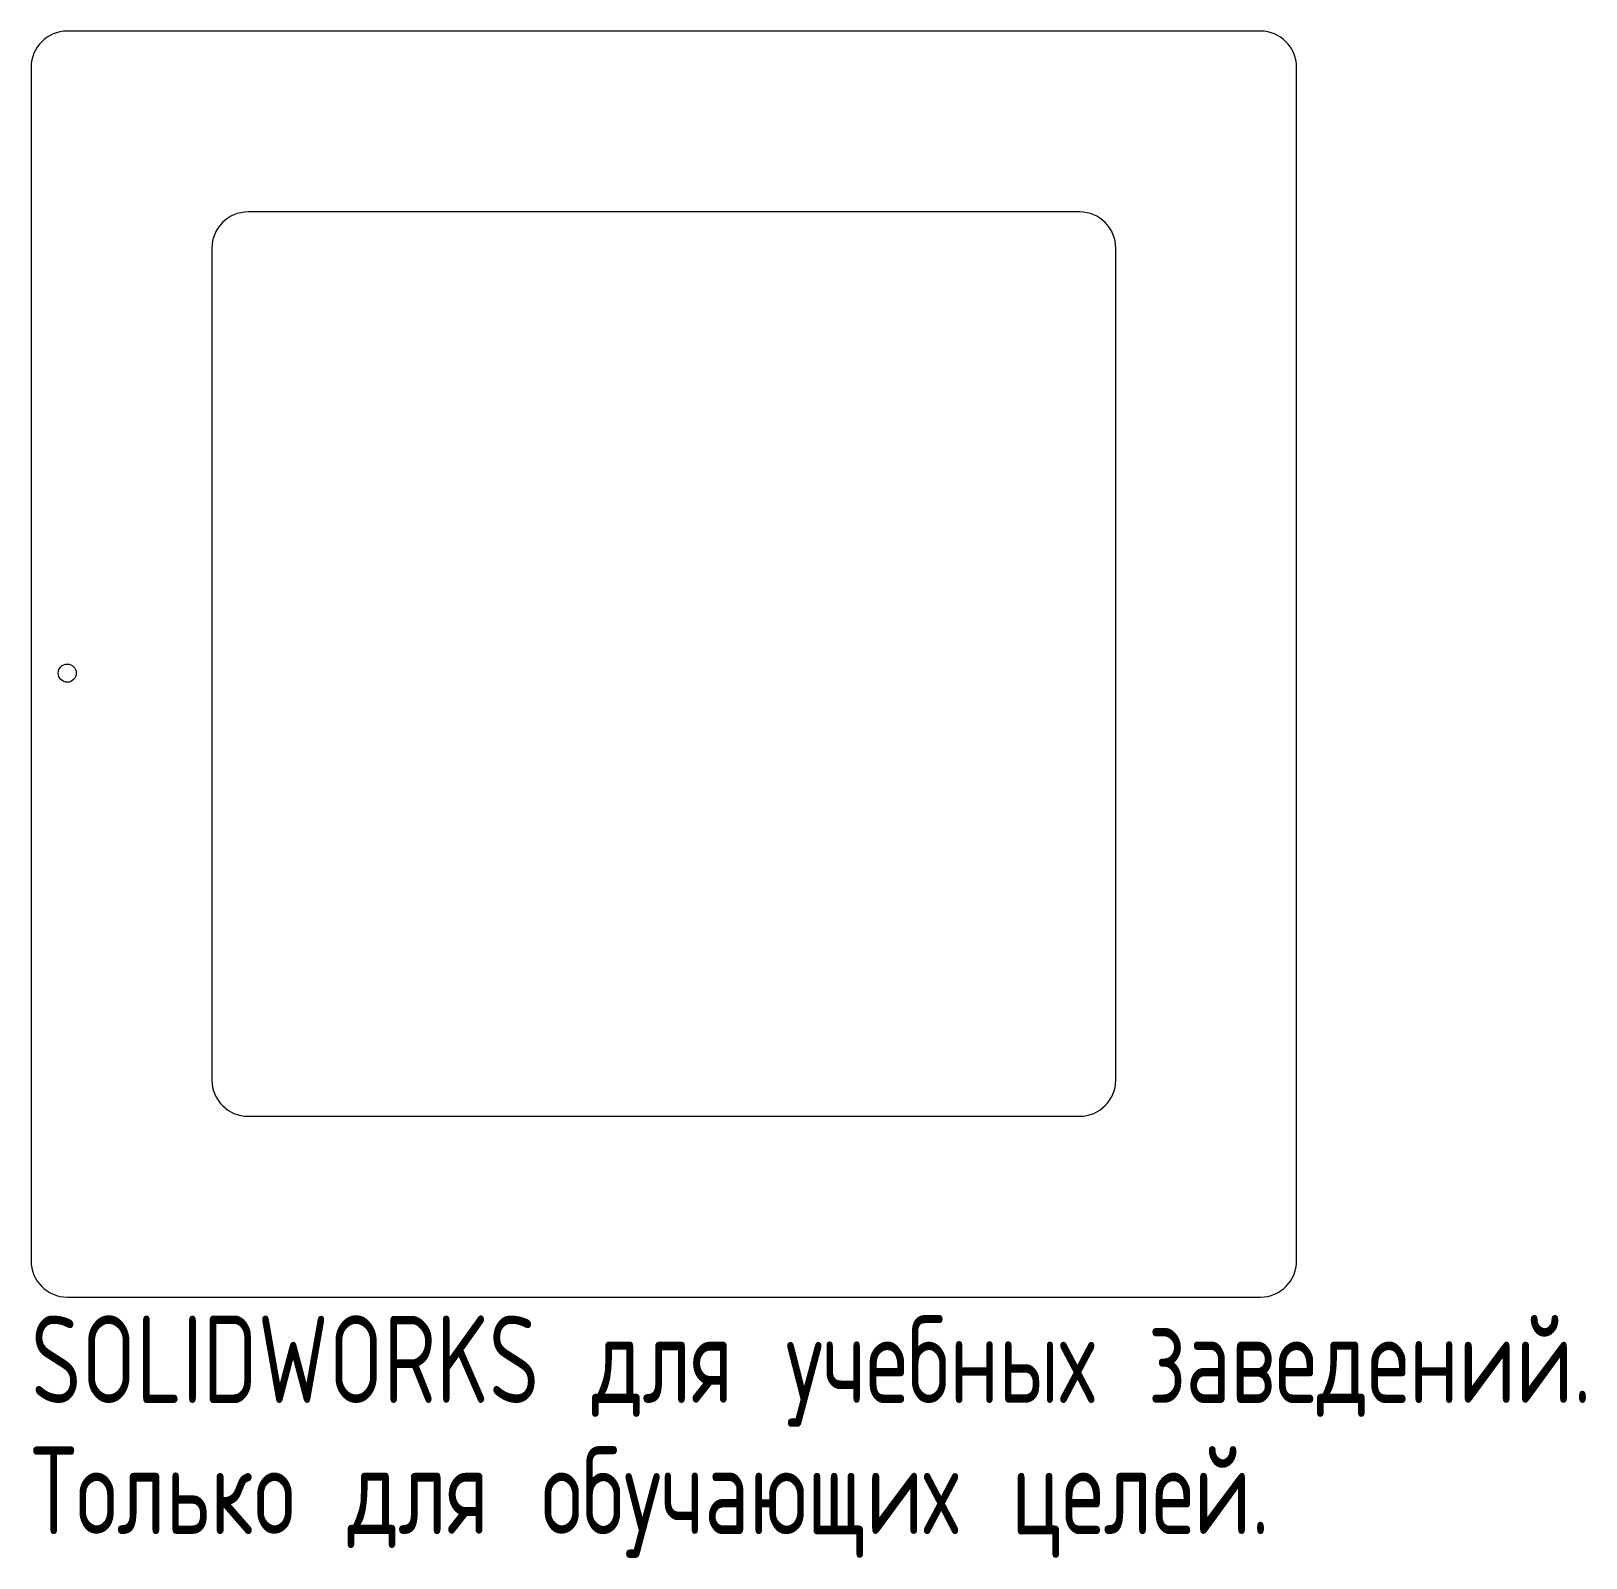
# Model space of a CAD drawing. Header units: millimetres. Extents: x -35 to 51, y -49.4 to 35.
import ezdxf

# ---------------------------------------------------------------- set-up
doc = ezdxf.new("R2010")
doc.units = ezdxf.units.MM
doc.styles.add('SLDTEXTSTYLE0', font='TXT', dxfattribs={"width": 0.7, "bigfont": 'bigfont'})

msp = doc.modelspace()

# ---------------------------------------------------------------- linework, layer by layer
at = {"color": 7, "linetype": 'Continuous', "lineweight": 15}
for p, q in [((33, 35), (-33, 35)), ((-35, 33), (-35, -33)), ((35, -33), (35, 33)), ((23, 25), (-23, 25)), ((-25, 23), (-25, -23)), ((25, -23), (25, 23)), ((-23, -25), (23, -25)), ((-33, -35), (33, -35))]:
    msp.add_line(p, q, dxfattribs=at)
msp.add_circle((-33, -0.5), 0.5, dxfattribs=at)
for centre, start, end in [((-33, 33), 90, 180), ((33, 33), 0, 90), ((-23, 23), 90, 180), ((23, 23), 0, 90), ((-23, -23), 180, 270), ((23, -23), 270, 0), ((-33, -33), 180, 270), ((33, -33), 270, 0)]:
    msp.add_arc(centre, 2, start, end, dxfattribs=at)

# ---------------------------------------------------------------- texts
at = {"color": 7, "linetype": 'Continuous', "char_height": 4.83362, "attachment_point": 1, "style": 'SLDTEXTSTYLE0'}
for s, insert in [('SOLIDWORKS \\M+18474\\M+1847C\\M+18491 \\M+18485\\M+18489\\M+18475\\M+18471\\M+1847E\\M+1848D\\M+18487 \\M+18478\\M+18470\\M+18472\\M+18475\\M+18474\\M+18475\\M+1847E\\M+18479\\M+1847A.', (-35, -36.02)), ('\\M+18453\\M+18480\\M+1847C\\M+1848E\\M+1847B\\M+18480 \\M+18474\\M+1847C\\M+18491 \\M+18480\\M+18471\\M+18485\\M+18489\\M+18470\\M+18490\\M+1848B\\M+18479\\M+18487 \\M+18488\\M+18475\\M+1847C\\M+18475\\M+1847A.', (-35, -43.27))]:
    msp.add_mtext(s, dxfattribs=dict(at, insert=insert))

doc.saveas('drawing.dxf')
